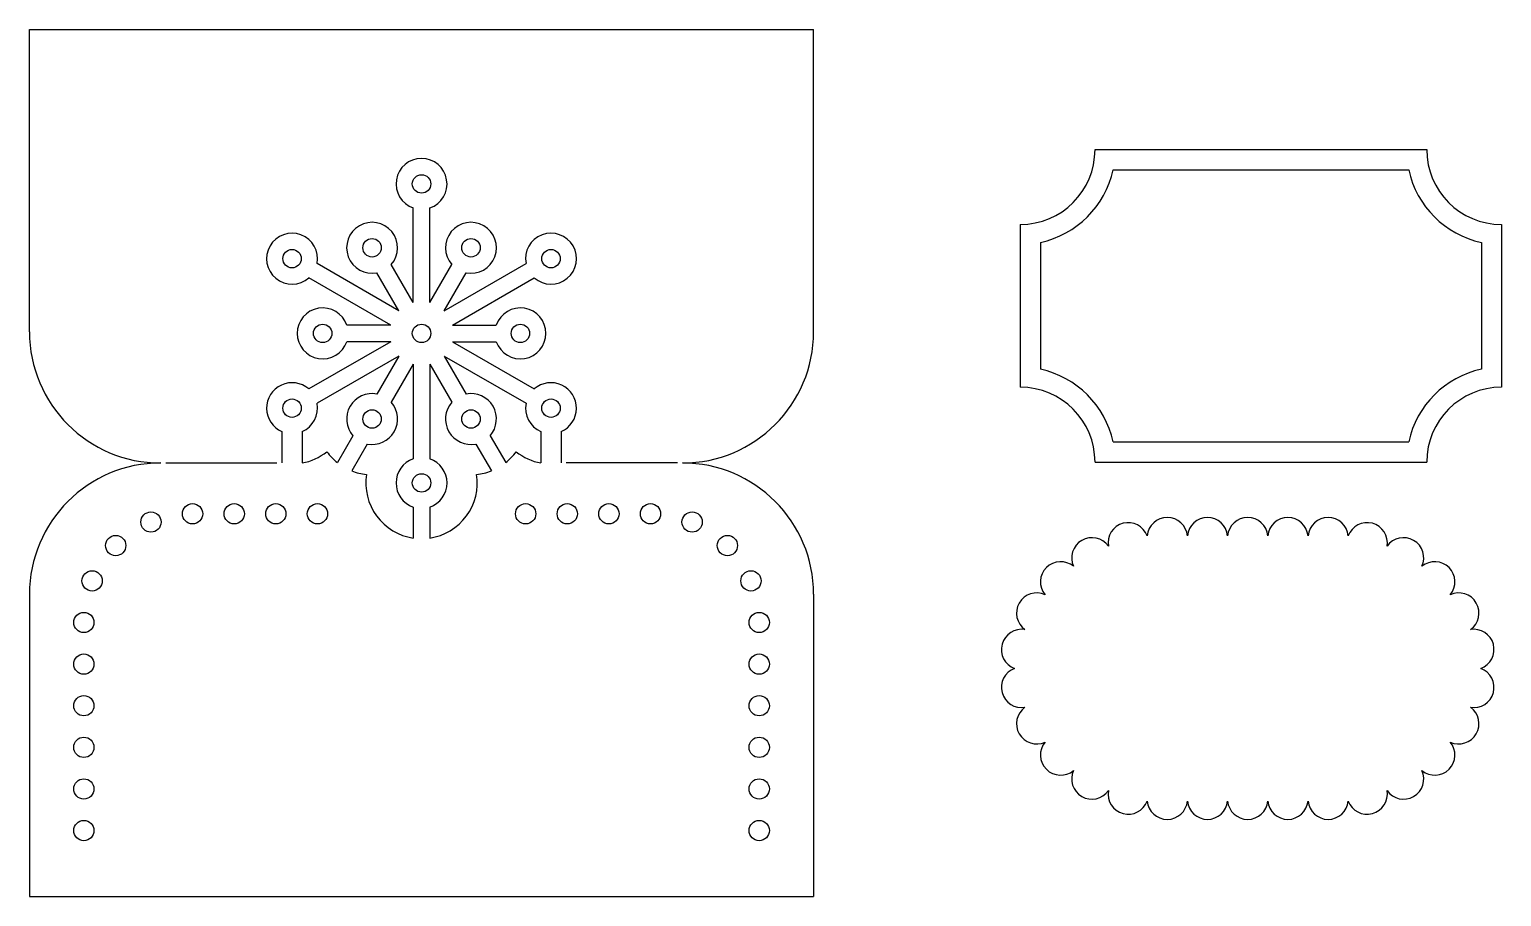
# Model space of a CAD drawing. Extents: x 341 to 487, y -227 to -141.
import ezdxf

# ---------------------------------------------------------------- set-up
doc = ezdxf.new("R2010")
doc.units = 0
doc.layers.get('0').update_dxf_attribs({"linetype": 'CONTINUOUS'})

msp = doc.modelspace()

# ---------------------------------------------------------------- linework, layer by layer
for p, q in [((341.476248, -171.278259), (341.476248, -141.332195)), ((341.476248, -141.332195), (419.155989, -141.332195)), ((419.155989, -171.278259), (419.155989, -141.332195)), ((447.030079, -153.239713), (479.88651, -153.239713)), ((448.815122, -155.239713), (478.101468, -155.239713)), ((379.496992, -168.384504), (379.496992, -159.017887)), ((381.135245, -168.384504), (381.135245, -159.017887)), ((439.618424, -160.651367), (439.618424, -176.774123)), ((487.298165, -160.651367), (487.298165, -176.774123)), ((441.618424, -162.43641), (441.618424, -174.98908)), ((485.298165, -162.43641), (485.298165, -174.98908)), ((378.078222, -169.203631), (369.966494, -164.520323)), ((379.496992, -168.384504), (377.32248, -164.618139)), ((381.135245, -168.384504), (383.309758, -164.618139)), ((382.554015, -169.203631), (390.665743, -164.520323)), ((377.259095, -170.6224), (369.147367, -165.939092)), ((378.078222, -169.203631), (375.903711, -165.437266)), ((382.554015, -169.203631), (384.728527, -165.437266)), ((383.373141, -170.6224), (391.484869, -165.939092)), ((377.259095, -170.6224), (372.910071, -170.6224)), ((383.373141, -170.6224), (387.722165, -170.622401)), ((377.259096, -172.260654), (369.147367, -176.943962)), ((377.259096, -172.260654), (372.910071, -172.260654)), ((383.373141, -172.260654), (387.722165, -172.260654)), ((383.373141, -172.260654), (391.484869, -176.943962)), ((378.078222, -173.679423), (369.966494, -178.362732)), ((378.078222, -173.679423), (375.90371, -177.445788)), ((379.496992, -174.49855), (377.322479, -178.264915)), ((379.496992, -174.49855), (379.496992, -183.865167)), ((381.135245, -174.49855), (381.135245, -183.865167)), ((381.135245, -174.49855), (383.309757, -178.264916)), ((382.554014, -173.679423), (390.665743, -178.362732)), ((382.554014, -173.679423), (384.728526, -177.445789)), ((366.490291, -181.162907), (366.490291, -184.278259)), ((368.490291, -181.162907), (368.490291, -184.278259)), ((373.517359, -181.579068), (371.979564, -184.242608)), ((387.114876, -181.579069), (388.652671, -184.242609)), ((392.141946, -181.162907), (392.141946, -184.278259)), ((394.141946, -181.162907), (394.141946, -184.278259)), ((448.815122, -182.185777), (478.101468, -182.185777)), ((374.936128, -182.398195), (373.398333, -185.061735)), ((385.696107, -182.398196), (387.233902, -185.061735)), ((354.976248, -184.278259), (365.990291, -184.278259)), ((405.655989, -184.278259), (394.641946, -184.278259)), ((447.030079, -184.185777), (479.88651, -184.185777)), ((379.496992, -188.637868), (379.496992, -191.713458)), ((381.135245, -188.637868), (381.135245, -191.713458)), ((341.476248, -197.278259), (341.476248, -227.224324)), ((419.155989, -197.278259), (419.155989, -227.224324)), ((341.476248, -227.224324), (419.155989, -227.224324))]:
    msp.add_line(p, q)
for centre, radius in [((380.316118, -156.631537), 0.912998), ((367.490291, -164.036532), 0.912998), ((375.41992, -162.961062), 0.912998), ((385.212317, -162.961062), 0.912998), ((393.141946, -164.036532), 0.912998), ((370.523721, -171.441527), 0.912998), ((380.316118, -171.441527), 0.912998), ((390.108516, -171.441528), 0.912998), ((367.490291, -178.846522), 0.912998), ((375.419919, -179.921992), 0.912998), ((385.212317, -179.921992), 0.912998), ((393.141946, -178.846522), 0.912998), ((380.316118, -186.251517), 0.912998), ((353.514157, -190.124826), 1.004298), ((357.636284, -189.304884), 1.004298), ((361.758424, -189.304884), 1.004298), ((365.880564, -189.304884), 1.004298), ((370.002704, -189.304884), 1.004298), ((390.629533, -189.304884), 1.004298), ((394.751673, -189.304884), 1.004298), ((398.873813, -189.304884), 1.004298), ((402.995953, -189.304884), 1.004298), ((407.11808, -190.124826), 1.004298), ((350.019586, -192.459823), 1.004298), ((410.612651, -192.459823), 1.004298), ((347.684589, -195.954394), 1.004298), ((412.947648, -195.954394), 1.004298), ((346.864647, -200.076521), 1.004298), ((413.76759, -200.076521), 1.004298), ((346.864647, -204.198661), 1.004298), ((413.76759, -204.198661), 1.004298), ((346.864647, -208.320801), 1.004298), ((413.76759, -208.320801), 1.004298), ((346.864647, -212.442941), 1.004298), ((413.76759, -212.442941), 1.004298), ((346.864647, -216.565081), 1.004298), ((413.76759, -216.565081), 1.004298), ((346.864647, -220.687221), 1.004298), ((413.76759, -220.687221), 1.004298)]:
    msp.add_circle(centre, radius)
for centre, radius, start, end in [((380.316118, -156.631537), 2.523021, 288.945042, 251.054958), ((439.618424, -153.239713), 7.411654, 270, 0), ((487.298165, -153.239713), 7.411654, 180, 270), ((439.618424, -153.239713), 9.411654, 282.269045, 347.730955), ((487.298165, -153.239713), 9.411654, 192.269045, 257.730955), ((367.490291, -164.036532), 2.523021, 348.945042, 311.054958), ((375.41992, -162.961062), 2.523021, 318.945042, 281.05496), ((385.212317, -162.961062), 2.523021, 258.945042, 221.05496), ((393.141946, -164.036532), 2.523021, 228.945042, 191.054958), ((370.523721, -171.441527), 2.523021, 18.945042, 341.05496), ((390.108516, -171.441528), 2.523021, 198.945042, 161.05496), ((354.476248, -171.278259), 13, 180, 270), ((406.155989, -171.278259), 13, 270, 0), ((367.490291, -178.846522), 2.523021, 48.945042, 246.649793), ((393.141946, -178.846522), 2.523021, 293.350207, 131.054958), ((439.618424, -184.185777), 9.411654, 12.269045, 77.730955), ((487.298165, -184.185777), 9.411654, 102.269045, 167.730955), ((375.419919, -179.921992), 2.523021, 78.945042, 221.054949), ((385.212317, -179.921992), 2.523021, 318.945031, 101.05496), ((439.618424, -184.185777), 7.411654, 0, 90), ((487.298165, -184.185777), 7.411654, 90, 180), ((367.490291, -178.846522), 2.523021, 293.350207, 11.054958), ((375.419919, -179.921992), 2.523021, 258.945031, 41.05496), ((385.212317, -179.921992), 2.523021, 138.945042, 281.054949), ((393.141946, -178.846522), 2.523021, 168.945042, 246.649793), ((367.490291, -178.846522), 5.523021, 280.431526, 308.698813), ((375.419919, -179.921992), 5.523021, 215.853764, 231.470913), ((385.212317, -179.921992), 5.523021, 308.529073, 324.146243), ((393.141946, -178.846522), 5.523021, 231.301183, 259.568474), ((354.476248, -197.278259), 13, 90, 180), ((375.419919, -179.921992), 5.523021, 248.529073, 264.146243), ((380.316118, -186.251517), 2.523021, 108.945042, 251.054958), ((380.316118, -186.251517), 2.523021, 288.945042, 71.054958), ((385.212317, -179.921992), 5.523021, 275.853764, 291.470913), ((406.155989, -197.278259), 13, 360, 90), ((380.316118, -186.251517), 5.523021, 171.301183, 261.47092), ((380.316118, -186.251517), 5.523021, 278.52908, 8.698813), ((450.319513, -192.184181), 2, 20.279006, 189.720994), ((454.187062, -191.675008), 2, 5.279006, 174.720994), ((458.170096, -191.675008), 2, 5.279006, 174.720994), ((462.15313, -191.675008), 2, 5.279006, 174.720994), ((466.136164, -191.675008), 2, 5.279006, 174.720994), ((470.119198, -191.675008), 2, 5.279006, 174.720994), ((473.986747, -192.184181), 2, 350.279006, 159.720994), ((446.715532, -193.676999), 2, 35.279006, 204.720994), ((477.590729, -193.676999), 2, 335.279006, 144.720994), ((443.620722, -196.05173), 2, 50.279006, 219.720994), ((480.685538, -196.05173), 2, 320.279006, 129.720994), ((441.245991, -199.146539), 2, 65.279006, 234.720994), ((483.060269, -199.146539), 2, 305.279006, 114.720994), ((439.753173, -202.750521), 2, 80.279006, 249.720994), ((484.553087, -202.750521), 2, 290.279006, 99.720994), ((439.753173, -206.502585), 2, 110.279006, 279.720994), ((484.553087, -206.502585), 2, 260.279006, 69.720994), ((441.245991, -210.106567), 2, 125.279006, 294.720994), ((483.060269, -210.106567), 2, 245.279006, 54.720994), ((443.620722, -213.201376), 2, 140.279006, 309.720994), ((480.685538, -213.201376), 2, 230.279006, 39.720994), ((446.715532, -215.576107), 2, 155.279006, 324.720994), ((477.590729, -215.576107), 2, 215.279006, 24.720994), ((450.319513, -217.068925), 2, 170.279006, 339.720994), ((473.986747, -217.068925), 2, 200.279006, 9.720994), ((454.187062, -217.578098), 2, 185.279006, 354.720994), ((458.170096, -217.578098), 2, 185.279006, 354.720994), ((462.15313, -217.578098), 2, 185.279006, 354.720994), ((466.136164, -217.578098), 2, 185.279006, 354.720994), ((470.119198, -217.578098), 2, 185.279006, 354.720994)]:
    msp.add_arc(centre, radius, start, end)

doc.saveas('drawing.dxf')
